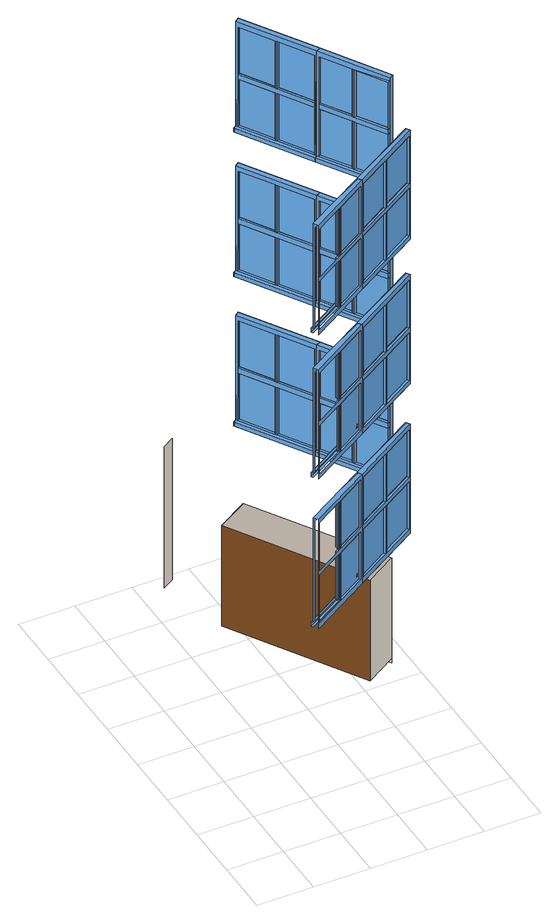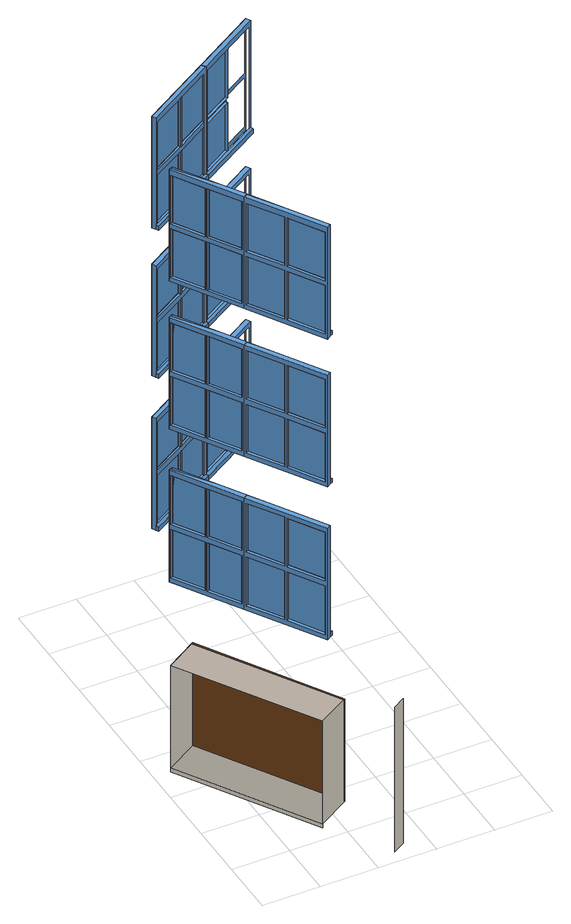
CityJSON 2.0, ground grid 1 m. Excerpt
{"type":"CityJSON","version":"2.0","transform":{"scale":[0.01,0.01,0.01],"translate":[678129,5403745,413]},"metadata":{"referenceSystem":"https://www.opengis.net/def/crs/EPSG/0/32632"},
"CityObjects":{
"building1":{"type":"Building","attributes":{"measuredHeight":15.46},"geometry":[{"type":"MultiSurface","lod":"3","boundaries":[[[0,1,2,3]],[[4,5,6,7]],[[8,9,10,11]],[[12,13,14,15]],[[16,17,18,19]],[[20,21,22,23]],[[7,6,24,25]],[[8,11,26,27]],[[15,14,28,29]],[[16,19,30,31]],[[23,22,32,33]],[[3,0,34,35]],[[6,7,36,37]],[[11,8,38,39]],[[14,15,40,41]],[[19,16,42,43]],[[22,23,44,45]],[[46,47,48,49,50,25,51,52,53,54,55,56,57,58]],[[59,60,61,62,63,29,64,65,66,67,68,69,70,71]],[[72,73,74,75,76,33,77,78,79,80,81,82,83,84]],[[46,47,85,86,55,56,87,88]],[[59,60,26,89,68,69,90,91]],[[72,73,30,92,81,82,93,94]],[[88,87,95,96]],[[91,90,97,98]],[[94,93,99,100]],[[96,95,101,102]],[[98,97,103,104]],[[100,99,105,106]],[[57,107,108,58]],[[70,109,110,71]],[[83,111,112,84]],[[108,107,113,114],[115,37,36,116],[34,117,118,35],[119,120,121,122],[123,124,125,126]],[[110,109,127,128],[129,41,40,130],[38,131,132,39],[133,134,135,136],[137,138,139,140]],[[112,111,141,142],[143,45,44,144],[42,145,146,43],[147,148,149,150],[151,152,153,154]],[[3,155,47,85]],[[6,156,49,24]],[[11,157,60,26]],[[14,158,62,28]],[[19,159,73,30]],[[22,160,75,32]],[[7,161,116,36]],[[0,162,117,34]],[[15,163,130,40]],[[8,164,131,38]],[[23,165,144,44]],[[16,166,145,42]],[[161,7,25,50]],[[162,0,167,48]],[[163,15,29,63]],[[164,8,27,61]],[[165,23,33,76]],[[166,16,31,74]],[[161,7,6,156]],[[156,6,0,162]],[[162,0,3,155]],[[163,15,14,158]],[[158,14,8,164]],[[164,8,11,157]],[[165,23,22,160]],[[160,22,16,166]],[[166,16,19,159]],[[156,6,37,115]],[[155,3,35,118]],[[158,14,41,129]],[[157,11,39,132]],[[160,22,45,143]],[[159,19,43,146]],[[156,161,50,49]],[[155,162,48,47]],[[158,163,63,62]],[[157,164,61,60]],[[160,165,76,75]],[[159,166,74,73]],[[156,49,48,162]],[[158,62,61,164]],[[160,75,74,166]],[[162,155,118,117]],[[161,156,115,116]],[[164,157,132,131]],[[163,158,129,130]],[[166,159,146,145]],[[165,160,143,144]],[[88,96,102,46]],[[91,98,104,59]],[[94,100,106,72]],[[102,114,108,58,46]],[[104,128,110,71,59]],[[106,142,112,84,72]],[[168,169,170,171]],[[172,173,174,175]],[[176,177,178,179]],[[180,181,182,183]],[[184,185,186,187]],[[188,189,190,191]],[[168,171,174,173]],[[176,179,182,181]],[[184,187,190,189]],[[169,168,192,193]],[[173,172,194,195]],[[177,176,196,197]],[[181,180,198,199]],[[185,184,200,201]],[[189,188,202,203]],[[173,204,205,174]],[[169,206,207,170]],[[181,208,209,182]],[[177,210,211,178]],[[189,212,213,190]],[[185,214,215,186]],[[168,216,204,173]],[[173,204,217,172]],[[169,206,216,168]],[[176,218,208,181]],[[181,208,219,180]],[[177,210,218,176]],[[184,220,212,189]],[[189,212,221,188]],[[185,214,220,184]],[[168,216,222,192]],[[172,217,223,194]],[[176,218,224,196]],[[180,219,225,198]],[[184,220,226,200]],[[188,221,227,202]],[[217,172,175,228]],[[216,168,171,229]],[[219,180,183,230]],[[218,176,179,231]],[[221,188,191,232]],[[220,184,187,233]],[[204,173,195,234]],[[206,169,193,235]],[[208,181,199,236]],[[210,177,197,237]],[[212,189,203,238]],[[214,185,201,239]],[[240,241,114,102]],[[242,243,128,104]],[[244,245,142,106]],[[174,205,246,247,248,249,229,171]],[[182,209,250,251,252,253,231,179]],[[190,213,254,255,256,257,233,187]],[[204,217,228,205]],[[206,216,229,207]],[[208,219,230,209]],[[210,218,231,211]],[[212,221,232,213]],[[214,220,233,215]],[[229,249,258,207]],[[231,253,259,211]],[[233,257,260,215]],[[216,206,235,222]],[[217,204,234,223]],[[218,210,237,224]],[[219,208,236,225]],[[220,214,239,226]],[[221,212,238,227]],[[261,258,207,206]],[[262,246,205,204]],[[263,259,211,210]],[[264,250,209,208]],[[265,260,215,214]],[[266,254,213,212]],[[246,205,228,267]],[[250,209,230,268]],[[254,213,232,269]],[[216,270,262,204]],[[218,271,264,208]],[[220,272,266,212]],[[217,228,267,273]],[[216,229,249,270]],[[219,230,268,274]],[[218,231,253,271]],[[221,232,269,275]],[[220,233,257,272]],[[270,216,206,261]],[[217,204,262,273]],[[271,218,210,263]],[[219,208,264,274]],[[272,220,214,265]],[[221,212,266,275]],[[270,261,258,249]],[[273,262,246,267]],[[271,263,259,253]],[[274,264,250,268]],[[272,265,260,257]],[[275,266,254,269]],[[261,270,276,277]],[[262,273,278,279]],[[263,271,280,281]],[[264,274,282,283]],[[265,272,284,285]],[[266,275,286,287]],[[288,289,248,247,290,267,228,175,174,171,170,46,58,291]],[[292,293,252,251,294,268,230,183,182,179,178,59,71,295]],[[296,297,256,255,298,269,232,191,190,187,186,72,84,299]],[[288,289,258,207,170,46,88,300]],[[292,293,259,211,178,59,91,301]],[[296,297,260,215,186,72,94,302]],[[300,88,96,303]],[[301,91,98,304]],[[302,94,100,305]],[[303,96,102,240]],[[304,98,104,242]],[[305,100,106,244]],[[58,108,306,291]],[[71,110,307,295]],[[84,112,308,299]],[[306,108,114,241],[309,279,278,310],[276,311,312,277],[192,222,235,193],[234,195,194,223]],[[307,110,128,243],[313,283,282,314],[280,315,316,281],[196,224,237,197],[236,199,198,225]],[[308,112,142,245],[317,287,286,318],[284,319,320,285],[200,226,239,201],[238,203,202,227]],[[262,321,247,246]],[[261,322,289,258]],[[264,323,251,250]],[[263,324,293,259]],[[266,325,255,254]],[[265,326,297,260]],[[273,327,310,278]],[[270,328,311,276]],[[274,329,314,282]],[[271,330,315,280]],[[275,331,318,286]],[[272,332,319,284]],[[333,334,335,336]],[[337,338,339,340]],[[327,273,267,290]],[[328,270,249,248]],[[329,274,268,294]],[[330,271,253,252]],[[331,275,269,298]],[[332,272,257,256]],[[321,262,270,328]],[[327,273,262,321]],[[328,270,261,322]],[[323,264,271,330]],[[329,274,264,323]],[[330,271,263,324]],[[325,266,272,332]],[[331,275,266,325]],[[332,272,265,326]],[[321,262,279,309]],[[322,261,277,312]],[[323,264,283,313]],[[324,263,281,316]],[[325,266,287,317]],[[326,265,285,320]],[[341,340,339,342]],[[343,344,345,346]],[[347,348,349,350]],[[351,352,353,354]],[[322,328,248,289]],[[321,327,290,247]],[[324,330,252,293]],[[323,329,294,251]],[[326,332,256,297]],[[325,331,298,255]],[[321,247,248,328]],[[323,251,252,330]],[[325,255,256,332]],[[341,355,337,340]],[[328,322,312,311]],[[327,321,309,310]],[[330,324,316,315]],[[329,323,313,314]],[[332,326,320,319]],[[331,325,317,318]],[[240,303,300,288]],[[242,304,301,292]],[[244,305,302,296]],[[356,357,358,359]],[[360,361,362,363]],[[364,365,366,367]],[[368,369,370,371]],[[372,373,374,375]],[[376,377,378,379]],[[346,380,381,382,343]],[[350,383,384,385,347]],[[354,386,387,388,351]],[[360,363,358,357]],[[368,371,366,365]],[[376,379,374,373]],[[288,291,306,241,240]],[[292,295,307,243,242]],[[296,299,308,245,244]],[[357,356,389,390]],[[361,360,391,392]],[[365,364,393,394]],[[369,368,395,396]],[[373,372,397,398]],[[377,376,399,400]],[[361,401,402,362]],[[357,403,404,358]],[[369,405,406,370]],[[365,407,408,366]],[[377,409,410,378]],[[373,411,412,374]],[[345,413,414,344]],[[349,415,416,348]],[[353,417,418,352]],[[360,419,403,357]],[[361,401,419,360]],[[357,403,420,356]],[[368,421,407,365]],[[369,405,421,368]],[[365,407,422,364]],[[376,423,411,373]],[[377,409,423,376]],[[373,411,424,372]],[[419,360,363,425]],[[420,356,359,426]],[[421,368,371,427]],[[422,364,367,428]],[[423,376,379,429]],[[424,372,375,430]],[[344,414,431,343]],[[348,416,432,347]],[[352,418,433,351]],[[434,342,339,338]],[[360,419,435,391]],[[356,420,436,389]],[[368,421,437,395]],[[364,422,438,393]],[[376,423,439,399]],[[372,424,440,397]],[[346,359,426,441,442,443,413,345]],[[350,367,428,444,445,446,415,349]],[[354,375,430,447,448,449,417,353]],[[346,359,358,363,362,402,450,451,452,453,442,443,454,380]],[[350,367,366,371,370,406,455,456,457,458,445,446,459,383]],[[354,375,374,379,378,410,460,461,462,463,448,449,464,386]],[[401,361,392,465]],[[403,357,390,466]],[[405,369,396,467]],[[407,365,394,468]],[[409,377,400,469]],[[411,373,398,470]],[[454,471,381,380]],[[459,472,384,383]],[[464,473,387,386]],[[425,474,450,402]],[[427,475,455,406]],[[429,476,460,410]],[[477,404,426,441]],[[478,408,428,444]],[[479,412,430,447]],[[403,420,426,404]],[[401,419,425,402]],[[407,422,428,408]],[[405,421,427,406]],[[411,424,430,412]],[[409,423,429,410]],[[452,474,425,363,358,404,477,453]],[[457,475,427,371,366,408,478,458]],[[462,476,429,379,374,412,479,463]],[[480,481,450,474]],[[482,483,477,441]],[[484,485,455,475]],[[486,487,478,444]],[[488,489,460,476]],[[490,491,479,447]],[[481,450,402,401]],[[483,477,404,403]],[[485,455,406,405]],[[487,478,408,407]],[[489,460,410,409]],[[491,479,412,411]],[[420,426,441,482]],[[419,425,474,480]],[[422,428,444,486]],[[421,427,475,484]],[[424,430,447,490]],[[423,429,476,488]],[[403,483,482,420]],[[481,480,419,401]],[[407,487,486,422]],[[485,484,421,405]],[[411,491,490,424]],[[489,488,423,409]],[[483,403,419,480]],[[487,407,421,484]],[[491,411,423,488]],[[381,471,492,382],[391,435,465,392],[466,390,389,436],[493,494,495,496],[497,498,499,500]],[[384,472,501,385],[395,437,467,396],[468,394,393,438],[502,503,504,505],[506,507,508,509]],[[387,473,510,388],[399,439,469,400],[470,398,397,440],[511,512,513,514],[515,516,517,518]],[[420,403,466,436]],[[419,401,465,435]],[[422,407,468,438]],[[421,405,467,437]],[[424,411,470,440]],[[423,409,469,439]],[[343,382,492,431]],[[347,385,501,432]],[[351,388,510,433]],[[483,482,495,494]],[[481,480,497,500]],[[487,486,504,503]],[[485,484,506,509]],[[491,490,513,512]],[[489,488,515,518]],[[481,519,451,450]],[[483,520,453,477]],[[485,521,456,455]],[[487,522,458,478]],[[489,523,461,460]],[[491,524,463,479]],[[525,480,474,452]],[[526,482,441,442]],[[527,484,475,457]],[[528,486,444,445]],[[529,488,476,462]],[[530,490,447,448]],[[480,525,498,497]],[[482,526,496,495]],[[484,527,507,506]],[[486,528,505,504]],[[488,529,516,515]],[[490,530,514,513]],[[520,483,480,525]],[[525,480,481,519]],[[526,482,483,520]],[[522,487,484,527]],[[527,484,485,521]],[[528,486,487,522]],[[524,491,488,529]],[[529,488,489,523]],[[530,490,491,524]],[[413,414,431,443]],[[415,416,432,446]],[[417,418,433,449]],[[520,483,494,493]],[[519,481,500,499]],[[522,487,503,502]],[[521,485,509,508]],[[524,491,512,511]],[[523,489,518,517]],[[337,355,531,532]],[[520,526,442,453]],[[519,525,452,451]],[[522,528,445,458]],[[521,527,457,456]],[[524,530,448,463]],[[523,529,462,461]],[[520,453,452,525]],[[522,458,457,527]],[[524,463,462,529]],[[533,534,535,536]],[[537,538,539,540]],[[541,542,543,544]],[[545,546,547,548]],[[549,550,551,552]],[[553,554,555,556]],[[431,492,471,454,443]],[[432,501,472,459,446]],[[433,510,473,464,449]],[[533,536,539,538]],[[541,544,547,546]],[[549,552,555,554]],[[526,520,493,496]],[[525,519,499,498]],[[528,522,502,505]],[[527,521,508,507]],[[530,524,511,514]],[[529,523,517,516]],[[538,537,557,558]],[[534,533,559,560]],[[546,545,561,562]],[[542,541,563,564]],[[554,553,565,566]],[[550,549,567,568]],[[534,569,570,535]],[[538,571,572,539]],[[542,573,574,543]],[[546,575,576,547]],[[550,577,578,551]],[[554,579,580,555]],[[413,581,582,414]],[[415,583,584,416]],[[417,585,586,418]],[[534,569,587,533]],[[533,587,571,538]],[[538,571,588,537]],[[542,573,589,541]],[[541,589,575,546]],[[546,575,590,545]],[[550,577,591,549]],[[549,591,579,554]],[[554,579,592,553]],[[414,582,593,431]],[[416,584,594,432]],[[418,586,595,433]],[[588,537,540,596]],[[587,533,536,597]],[[590,545,548,598]],[[589,541,544,599]],[[592,553,556,600]],[[591,549,552,601]],[[443,540,596,602,603,604,581,413]],[[446,548,598,605,606,607,583,415]],[[449,556,600,608,609,610,585,417]],[[533,587,611,559]],[[537,588,612,557]],[[541,589,613,563]],[[545,590,614,561]],[[549,591,615,567]],[[553,592,616,565]],[[443,540,539,536,535,570,617,618,619,620,603,604,621,454]],[[446,548,547,544,543,574,622,623,624,625,606,607,626,459]],[[449,556,555,552,551,578,627,628,629,630,609,610,631,464]],[[597,632,617,570]],[[599,633,622,574]],[[601,634,627,578]],[[621,635,471,454]],[[626,636,472,459]],[[631,637,473,464]],[[569,534,560,638]],[[571,538,558,639]],[[573,542,564,640]],[[575,546,562,641]],[[577,550,568,642]],[[579,554,566,643]],[[355,341,342,434]],[[644,572,596,602]],[[645,576,598,605]],[[646,580,600,608]],[[571,588,596,572]],[[569,587,597,570]],[[575,590,598,576]],[[573,589,599,574]],[[579,592,600,580]],[[577,591,601,578]],[[619,632,597,536,539,572,644,620]],[[624,633,599,544,547,576,645,625]],[[629,634,601,552,555,580,646,630]],[[647,648,644,602]],[[649,650,617,632]],[[651,652,645,605]],[[653,654,622,633]],[[655,656,646,608]],[[657,658,627,634]],[[648,644,572,571]],[[650,617,570,569]],[[652,645,576,575]],[[654,622,574,573]],[[656,646,580,579]],[[658,627,578,577]],[[588,596,602,647]],[[587,597,632,649]],[[590,598,605,651]],[[589,599,633,653]],[[592,600,608,655]],[[591,601,634,657]],[[571,648,647,588]],[[650,649,587,569]],[[575,652,651,590]],[[654,653,589,573]],[[579,656,655,592]],[[658,657,591,577]],[[648,571,587,649]],[[652,575,589,653]],[[656,579,591,657]],[[471,635,659,492],[559,611,638,560],[639,558,557,612],[660,661,662,663],[664,665,666,667]],[[472,636,668,501],[563,613,640,564],[641,562,561,614],[669,670,671,672],[673,674,675,676]],[[473,637,677,510],[567,615,642,568],[643,566,565,616],[678,679,680,681],[682,683,684,685]],[[588,571,639,612]],[[587,569,638,611]],[[590,575,641,614]],[[589,573,640,613]],[[592,579,643,616]],[[591,577,642,615]],[[431,492,659,593]],[[432,501,668,594]],[[433,510,677,595]],[[650,649,664,667]],[[648,647,662,661]],[[654,653,673,676]],[[652,651,671,670]],[[658,657,682,685]],[[656,655,680,679]],[[650,686,618,617]],[[648,687,620,644]],[[654,688,623,622]],[[652,689,625,645]],[[658,690,628,627]],[[656,691,630,646]],[[692,649,632,619]],[[693,647,602,603]],[[694,653,633,624]],[[695,651,605,606]],[[696,657,634,629]],[[697,655,608,609]],[[647,693,663,662]],[[649,692,665,664]],[[651,695,672,671]],[[653,694,674,673]],[[655,697,681,680]],[[657,696,683,682]],[[687,648,649,692]],[[692,649,650,686]],[[693,647,648,687]],[[689,652,653,694]],[[694,653,654,688]],[[695,651,652,689]],[[691,656,657,696]],[[696,657,658,690]],[[697,655,656,691]],[[686,650,667,666]],[[687,648,661,660]],[[688,654,676,675]],[[689,652,670,669]],[[690,658,685,684]],[[691,656,679,678]],[[687,693,603,620]],[[686,692,619,618]],[[689,695,606,625]],[[688,694,624,623]],[[691,697,609,630]],[[690,696,629,628]],[[604,581,582,593,659,635,621]],[[607,583,584,594,668,636,626]],[[610,585,586,595,677,637,631]],[[687,620,619,692]],[[689,625,624,694]],[[691,630,629,696]],[[693,687,660,663]],[[692,686,666,665]],[[695,689,669,672]],[[694,688,675,674]],[[697,691,678,681]],[[696,690,684,683]]],"semantics":{"surfaces":[{"type":"Window"},{"type":"WallSurface"},{"type":"Door"},{"type":"OuterFloorSurface"},{"type":"OuterCeilingSurface"}],"values":[0,0,0,0,0,0,0,0,0,0,0,0,0,0,0,0,0,0,0,0,0,0,0,0,0,0,0,0,0,0,0,0,0,0,0,0,0,0,0,0,0,0,0,0,0,0,0,0,0,0,0,0,0,0,0,0,0,0,0,0,0,0,0,0,0,0,0,0,0,0,0,0,0,0,0,0,0,0,0,0,0,0,0,0,0,0,0,0,0,0,0,0,0,0,0,0,0,0,0,0,0,0,0,0,0,0,0,0,0,0,0,0,0,0,0,0,0,0,0,0,0,0,0,0,0,0,0,0,0,0,0,0,0,0,0,0,0,0,0,0,0,0,0,0,0,0,0,0,0,0,0,0,0,0,0,0,0,0,0,0,0,0,0,0,0,0,0,0,0,0,0,0,0,0,0,0,0,0,0,0,0,0,0,0,0,0,0,0,0,0,0,0,0,0,0,0,0,0,0,0,0,0,0,0,0,0,0,0,0,0,0,0,0,0,0,0,0,0,0,0,0,0,0,0,1,1,0,0,0,0,0,0,0,0,0,0,0,0,0,0,0,0,0,0,0,0,0,2,0,0,0,0,0,0,0,0,0,0,0,0,3,0,0,0,0,0,0,0,0,0,0,0,0,0,0,0,0,0,0,0,0,0,0,0,0,0,0,0,0,0,0,0,0,0,0,0,0,0,0,0,0,0,0,0,0,0,0,0,0,0,0,0,0,0,0,0,0,0,4,0,0,0,0,0,0,0,0,0,0,0,0,0,0,0,0,0,0,0,0,0,0,0,0,0,0,0,0,0,0,0,0,0,0,0,0,0,0,0,0,0,0,0,0,0,0,0,0,0,0,0,0,0,0,0,0,0,0,0,0,0,0,0,0,0,0,0,0,0,0,0,0,0,0,0,0,0,0,0,0,0,0,0,0,0,0,0,0,0,0,0,0,0,0,0,0,0,0,0,0,0,0,0,0,0,0,0,0,0,0,0,0,0,0,0,0,0,1,0,0,0,0,0,0,0,0,0,0,0,0,0,0,0,0,0,0,0,0,0,0,0,0,0,0,0,0,0,0,0,0,0,0,0,0,0,0,0,0,0,0,0,0,0,0,0,0,0,0,0,0,0,0,0,0,0,0,0,0,0,0,0,0,0,0,0,0,0,0,0,0,0,0,0,0,0,0,0,0,0,0,0,0,1,0,0,0,0,0,0,0,0,0,0,0,0,0,0,0,0,0,0,0,0,0,0,0,0,0,0,0,0,0,0,0,0,0,0,0,0,0,0,0,0,0,0,0,0,0,0,0,0,0,0,0,0,0,0,0,0,0,0,0,0,0,0,0,0,0,0,0,0,0,0,0,0,0,0,0,0,0,0,0,0,0,0,0,0,0,0,0,0,0,0,0,0,0,0,0,0,0,0,0,0,0,0,0,0,0,0,0,0]}}]}
},
"vertices":[
[150,101,812],[147,100,812],[147,100,718],[150,101,718],[147,100,916],[147,100,822],[150,101,822],[150,101,916],[150,101,517],[147,100,517],[147,100,423],[150,101,423],[147,100,620],[147,100,526],[150,101,526],[150,101,620],[150,101,1098],[147,100,1098],[147,100,1004],[150,101,1004],[147,100,1201],[147,100,1107],[150,101,1107],[150,101,1201],[147,105,822],[147,105,916],[147,105,423],[147,105,517],[147,105,526],[147,105,620],[147,105,1004],[147,105,1098],[147,105,1107],[147,105,1201],[152,98,812],[152,98,718],[152,98,916],[152,98,822],[152,98,517],[152,98,423],[152,98,620],[152,98,526],[152,98,1098],[152,98,1004],[152,98,1201],[152,98,1107],[202,139,718],[199,137,718],[199,137,812],[199,137,822],[199,137,916],[144,103,916],[92,71,916],[92,71,822],[92,71,812],[92,71,718],[89,70,718],[89,70,925],[202,139,925],[202,139,423],[199,137,423],[199,137,517],[199,137,526],[199,137,620],[144,103,620],[92,71,620],[92,71,526],[92,71,517],[92,71,423],[89,70,423],[89,70,629],[202,139,629],[202,139,1004],[199,137,1004],[199,137,1098],[199,137,1107],[199,137,1201],[144,103,1201],[92,71,1201],[92,71,1107],[92,71,1098],[92,71,1004],[89,70,1004],[89,70,1211],[202,139,1211],[147,105,718],[144,103,718],[87,74,717],[200,143,717],[144,103,423],[87,74,421],[200,143,421],[144,103,1004],[87,74,1003],[200,143,1003],[87,74,709],[200,143,709],[87,74,413],[200,143,413],[87,74,995],[200,143,995],[89,70,709],[202,139,709],[89,70,413],[202,139,413],[89,70,995],[202,139,995],[94,62,925],[207,132,925],[94,62,629],[207,132,629],[94,62,1211],[207,132,1211],[94,62,709],[207,132,709],[204,130,822],[204,130,916],[204,130,812],[204,130,718],[97,64,812],[149,96,812],[149,96,718],[97,64,718],[149,96,822],[97,64,822],[97,64,916],[149,96,916],[94,62,413],[207,132,413],[204,130,526],[204,130,620],[204,130,517],[204,130,423],[97,64,517],[149,96,517],[149,96,423],[97,64,423],[149,96,526],[97,64,526],[97,64,620],[149,96,620],[94,62,995],[207,132,995],[204,130,1107],[204,130,1201],[204,130,1098],[204,130,1004],[97,64,1098],[149,96,1098],[149,96,1004],[97,64,1004],[149,96,1107],[97,64,1107],[97,64,1201],[149,96,1201],[202,133,718],[202,133,822],[202,133,423],[202,133,526],[202,133,1004],[202,133,1107],[202,133,916],[202,133,812],[202,133,620],[202,133,517],[202,133,1201],[202,133,1098],[147,105,812],[208,137,812],[208,137,718],[206,141,718],[206,141,812],[208,137,916],[208,137,822],[206,141,822],[206,141,916],[208,137,517],[208,137,423],[206,141,423],[206,141,517],[208,137,620],[208,137,526],[206,141,526],[206,141,620],[208,137,1098],[208,137,1004],[206,141,1004],[206,141,1098],[208,137,1201],[208,137,1107],[206,141,1107],[206,141,1201],[210,134,812],[210,134,718],[210,134,916],[210,134,822],[210,134,517],[210,134,423],[210,134,620],[210,134,526],[210,134,1098],[210,134,1004],[210,134,1201],[210,134,1107],[266,173,822],[264,177,822],[266,173,718],[264,177,718],[266,173,526],[264,177,526],[266,173,423],[264,177,423],[266,173,1107],[264,177,1107],[266,173,1004],[264,177,1004],[266,173,812],[266,173,916],[266,173,517],[266,173,620],[266,173,1098],[266,173,1201],[268,169,812],[268,169,916],[268,169,517],[268,169,620],[268,169,1098],[268,169,1201],[264,177,916],[264,177,812],[264,177,620],[264,177,517],[264,177,1201],[264,177,1098],[268,169,822],[268,169,718],[268,169,526],[268,169,423],[268,169,1107],[268,169,1004],[328,216,709],[332,209,709],[328,216,413],[332,209,413],[328,216,995],[332,209,995],[267,179,822],[325,214,822],[325,214,812],[267,179,812],[267,179,526],[325,214,526],[325,214,517],[267,179,517],[267,179,1107],[325,214,1107],[325,214,1098],[267,179,1098],[267,179,718],[267,179,423],[267,179,1004],[269,175,718],[269,175,822],[269,175,423],[269,175,526],[269,175,1004],[269,175,1107],[267,179,916],[267,179,620],[267,179,1201],[269,175,812],[269,175,517],[269,175,1098],[269,175,916],[269,175,620],[269,175,1201],[271,171,812],[271,171,718],[271,171,916],[271,171,822],[271,171,517],[271,171,423],[271,171,620],[271,171,526],[271,171,1098],[271,171,1004],[271,171,1201],[271,171,1107],[328,216,718],[325,214,718],[325,214,916],[328,216,925],[328,216,423],[325,214,423],[325,214,620],[328,216,629],[328,216,1004],[325,214,1004],[325,214,1201],[328,216,1211],[326,220,717],[326,220,421],[326,220,1003],[326,220,709],[326,220,413],[326,220,995],[332,209,925],[332,209,629],[332,209,1211],[329,207,822],[329,207,916],[329,207,812],[329,207,718],[329,207,526],[329,207,620],[329,207,517],[329,207,423],[329,207,1107],[329,207,1201],[329,207,1098],[329,207,1004],[327,211,822],[327,211,718],[327,211,526],[327,211,423],[327,211,1107],[327,211,1004],[327,211,916],[327,211,812],[327,211,620],[327,211,517],[327,211,1201],[327,211,1098],[162,682,54],[141,669,54],[141,669,334],[162,682,334],[229,573,57],[229,573,256],[174,540,256],[174,540,57],[315,310,57],[315,310,256],[217,575,416],[213,573,416],[213,573,424],[217,575,425],[217,575,712],[213,573,712],[213,573,720],[217,575,721],[217,575,998],[213,573,998],[213,573,1006],[217,575,1007],[370,344,57],[223,574,425],[223,574,519],[219,572,519],[219,572,425],[223,574,529],[223,574,623],[219,572,623],[219,572,529],[223,574,721],[223,574,815],[219,572,815],[219,572,721],[223,574,825],[223,574,919],[219,572,919],[219,572,825],[223,574,1007],[223,574,1101],[219,572,1101],[219,572,1007],[223,574,1110],[223,574,1204],[219,572,1204],[219,572,1110],[217,575,632],[224,580,632],[224,580,416],[217,575,928],[224,580,928],[224,580,712],[217,575,1214],[224,580,1214],[224,580,998],[227,577,425],[227,577,519],[227,577,529],[227,577,623],[227,577,721],[227,577,815],[227,577,825],[227,577,919],[227,577,1007],[227,577,1101],[227,577,1110],[227,577,1204],[258,516,623],[255,514,623],[258,516,519],[255,514,519],[258,516,919],[255,514,919],[258,516,815],[255,514,815],[258,516,1204],[255,514,1204],[258,516,1101],[255,514,1101],[290,447,424],[290,447,416],[290,447,720],[290,447,712],[290,447,1006],[290,447,998],[258,516,529],[258,516,425],[258,516,825],[258,516,721],[258,516,1110],[258,516,1007],[255,514,529],[255,514,425],[255,514,825],[255,514,721],[255,514,1110],[255,514,1007],[294,450,416],[294,450,712],[294,450,998],[370,344,256],[262,519,529],[262,519,425],[262,519,825],[262,519,721],[262,519,1110],[262,519,1007],[257,511,425],[292,453,425],[294,450,425],[257,511,721],[292,453,721],[294,450,721],[257,511,1007],[292,453,1007],[294,450,1007],[257,511,623],[292,453,623],[292,453,529],[292,453,519],[294,450,632],[257,511,919],[292,453,919],[292,453,825],[292,453,815],[294,450,928],[257,511,1204],[292,453,1204],[292,453,1110],[292,453,1101],[294,450,1214],[262,519,623],[262,519,519],[262,519,919],[262,519,815],[262,519,1204],[262,519,1101],[302,454,632],[302,454,928],[302,454,1214],[257,511,529],[257,511,825],[257,511,1110],[257,511,519],[257,511,815],[257,511,1101],[260,513,529],[260,513,623],[260,513,425],[260,513,519],[260,513,825],[260,513,919],[260,513,721],[260,513,815],[260,513,1110],[260,513,1204],[260,513,1007],[260,513,1101],[302,454,416],[300,458,519],[264,515,519],[264,515,425],[300,458,425],[264,515,529],[300,458,529],[300,458,623],[264,515,623],[302,454,712],[300,458,815],[264,515,815],[264,515,721],[300,458,721],[264,515,825],[300,458,825],[300,458,919],[264,515,919],[302,454,998],[300,458,1101],[264,515,1101],[264,515,1007],[300,458,1007],[264,515,1110],[300,458,1110],[300,458,1204],[264,515,1204],[296,455,623],[296,455,519],[296,455,919],[296,455,815],[296,455,1204],[296,455,1101],[296,455,529],[296,455,425],[296,455,825],[296,455,721],[296,455,1110],[296,455,1007],[370,344,49],[229,573,49],[300,449,529],[300,449,623],[296,447,623],[296,447,529],[300,449,425],[300,449,519],[296,447,519],[296,447,425],[300,449,825],[300,449,919],[296,447,919],[296,447,825],[300,449,721],[300,449,815],[296,447,815],[296,447,721],[300,449,1110],[300,449,1204],[296,447,1204],[296,447,1110],[300,449,1007],[300,449,1101],[296,447,1101],[296,447,1007],[304,451,425],[304,451,519],[304,451,529],[304,451,623],[304,451,721],[304,451,815],[304,451,825],[304,451,919],[304,451,1007],[304,451,1101],[304,451,1110],[304,451,1204],[332,397,623],[328,395,623],[332,397,519],[328,395,519],[332,397,919],[328,395,919],[332,397,815],[328,395,815],[332,397,1204],[328,395,1204],[332,397,1101],[328,395,1101],[360,334,424],[360,334,416],[360,334,720],[360,334,712],[360,334,1006],[360,334,998],[332,397,529],[332,397,425],[332,397,825],[332,397,721],[332,397,1110],[332,397,1007],[364,337,416],[364,337,712],[364,337,998],[328,395,425],[328,395,529],[328,395,721],[328,395,825],[328,395,1007],[328,395,1110],[330,392,425],[362,339,425],[364,337,425],[330,392,721],[362,339,721],[364,337,721],[330,392,1007],[362,339,1007],[364,337,1007],[336,399,529],[336,399,425],[336,399,825],[336,399,721],[336,399,1110],[336,399,1007],[330,392,623],[362,339,623],[362,339,529],[362,339,519],[364,337,632],[330,392,919],[362,339,919],[362,339,825],[362,339,815],[364,337,928],[330,392,1204],[362,339,1204],[362,339,1110],[362,339,1101],[364,337,1214],[330,392,529],[330,392,825],[330,392,1110],[371,341,632],[371,341,928],[371,341,1214],[336,399,623],[336,399,519],[336,399,919],[336,399,815],[336,399,1204],[336,399,1101],[330,392,519],[330,392,815],[330,392,1101],[334,394,425],[334,394,519],[334,394,529],[334,394,623],[334,394,721],[334,394,815],[334,394,825],[334,394,919],[334,394,1007],[334,394,1101],[334,394,1110],[334,394,1204],[371,341,416],[370,344,519],[338,396,519],[338,396,425],[370,344,425],[338,396,529],[370,344,529],[370,344,623],[338,396,623],[371,341,712],[370,344,815],[338,396,815],[338,396,721],[370,344,721],[338,396,825],[370,344,825],[370,344,919],[338,396,919],[371,341,998],[370,344,1101],[338,396,1101],[338,396,1007],[370,344,1007],[338,396,1110],[370,344,1110],[370,344,1204],[338,396,1204],[366,342,623],[366,342,519],[366,342,919],[366,342,815],[366,342,1204],[366,342,1101],[366,342,529],[366,342,425],[366,342,825],[366,342,721],[366,342,1110],[366,342,1007]
]}
